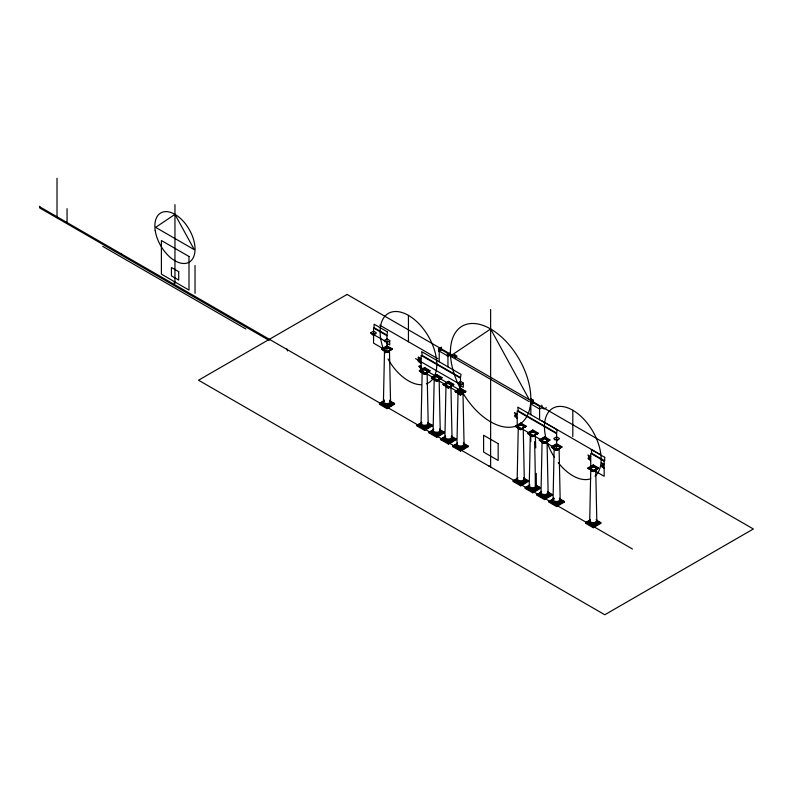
<?xml version="1.0" encoding="UTF-8"?>
<svg xmlns="http://www.w3.org/2000/svg" width="793" height="793" viewBox="0 0 793 793"><rect width="100%" height="100%" fill="white"/><g stroke="black" fill="none" stroke-linecap="round" stroke-linejoin="round"><path stroke-width="1.19" d="M389.75 340.802L389.74 344.856L386.736 343.409L386.122 341.416L384.982 341.813L384.228 340.534L386.984 338.938L389.75 340.534L388.996 341.813L387.827 341.446L387.242 343.409M383.435 401.516L384.506 350.793M421.083 423.244L422.154 372.522M433.127 430.202L434.197 379.48A2.478 1.427 0 0 0 437.221 380.878A2.478 1.427 0 0 0 438.916 378.866M444.913 437.002L445.983 386.28M456.956 443.961L458.027 393.239M517.185 478.734L518.265 428.012M529.228 485.683L530.309 434.97A2.478 1.427 0 0 0 532.787 436.398A2.478 1.427 0 0 0 535.265 434.97L535.761 447.916M541.014 492.493L542.095 441.77M553.068 499.441L554.138 448.729M589.705 520.595L590.775 469.882A2.478 1.427 0 0 0 593.253 471.31A2.478 1.427 0 0 0 595.731 469.882L596.812 520.595M596.296 523.737L595.801 522.072M460.783 391.573L460.634 393.417M457.293 443.812A4.262 2.458 0 0 0 457.64 447.242A4.262 2.458 0 0 0 463.598 447.113L463.34 446.36A3.906 2.26 0 0 1 457.948 446.39A3.906 2.26 0 0 1 457.383 443.337M384.218 400.108L384.209 400.614A3.906 2.26 0 0 0 384.228 403.835A3.906 2.26 0 0 0 389.75 403.835A3.906 2.26 0 0 0 389.75 400.643M451.475 440.204L451.009 438.479M463.518 447.163L463.538 447.133A4.262 2.458 0 0 0 463.518 443.683M547.586 495.694L547.339 494.812A3.906 2.26 0 0 0 547.527 491.739M559.63 502.643L559.442 501.85A3.906 2.26 0 0 1 553.851 501.771A3.906 2.26 0 0 1 553.851 498.579M451.98 354.996L490.629 328.976L529.268 399.613M370.797 332.782L373.562 331.187L376.318 332.782L375.565 334.061L374.455 333.645L373.81 335.657L372.809 335.072L372.641 333.625L371.55 334.061L371.302 332.763L370.797 333.05L386.984 342.13M381.74 348.87L386.994 345.837L392.238 348.861L386.984 352.479L381.74 348.87L386.984 352.479M381.74 349.445L386.994 346.412L392.238 349.445M382.523 349.445L386.994 346.868L391.455 349.445L386.994 352.35L382.523 349.445L386.994 352.023L392.238 348.861M382.523 349.772L386.994 347.195L391.455 349.772M421.648 355.74L422.193 355.433L460.505 377.557L461.05 374.385L421.648 351.646L422.193 355.433M418.347 360.24L421.113 358.644L418.347 357.048L418.347 361.37L420.855 363.105L420.359 361.658M418.347 360.498L418.853 360.21L419.101 361.519L420.359 361.439M439.213 361.786L439.213 348.454L441.473 347.165L441.473 349.772L439.213 351.071L447.946 356.116L450.206 354.808L452.466 356.116L454.726 354.808L456.986 356.116L456.153 357.365L455.479 356.979L455.004 358.436L454.726 354.808M420.359 367.645L420.855 369.776M419.378 370.599L424.632 367.565L429.885 370.599L424.632 374.207L419.378 370.599L424.632 373.632A2.726 1.576 0 0 0 427.298 372.353M419.378 371.174L424.632 368.14L429.885 371.174M420.171 371.174L424.632 368.596L429.102 371.501L424.632 368.923L420.171 371.501L424.632 373.751L429.102 371.174M422.005 372.115L422.867 371.62M421.965 372.353A2.726 1.576 0 0 0 424.632 373.592L429.885 370.599M379.47 403.449L383.227 401.268L383.227 402.101L379.47 404.271L379.47 403.449L386.984 407.79L394.517 403.439L394.517 404.271L386.984 408.613L379.47 404.271M380.59 402.973L383.792 401.129L380.59 403.439L386.994 406.67L393.387 402.973L386.994 406.67M431.422 377.557L436.685 374.524L441.929 377.547L436.675 381.165L431.422 377.557L436.675 380.581L441.929 377.547M431.422 378.132L436.685 375.099L441.929 378.132M432.215 378.132L436.675 375.555L441.146 378.459L436.675 375.882L432.215 378.459L436.675 380.709L441.146 378.132M443.218 384.357L448.471 381.324L453.715 384.357L448.461 387.965L443.218 384.357L448.461 387.965M443.218 384.942L448.471 381.909L453.715 384.932M444.001 384.932L448.461 382.355L452.932 384.932L448.461 387.846L444.001 384.932L448.461 387.519L453.715 384.357M444.001 385.259L448.461 382.682L452.932 385.259M455.261 391.316L460.515 388.283L465.759 391.306L460.505 394.924L455.261 391.316L460.505 394.924M455.261 391.891L460.515 388.857L465.759 391.891M456.044 391.891L460.505 389.313L464.976 391.891L460.515 394.795L456.044 391.891L460.515 394.468L465.759 391.306M456.044 392.218L460.505 389.641L464.976 392.218M460.386 392.446L460.237 391.593M462.269 392.327L460.386 393.417L460.505 378.172L421.113 355.433L421.113 370.599M427.457 422.461L432.155 425.177L432.155 426L424.632 430.351L417.108 426.01L417.108 425.177L421.817 422.461M418.238 424.711L421.43 422.857L418.238 425.177L424.632 428.398L431.035 425.177L424.632 428.874L39.7 206.785M417.108 426.01L421.817 423.293M417.108 425.177L424.632 429.519L432.155 425.177M439.5 429.409L444.199 432.126L444.199 432.958L436.675 437.3L429.152 432.958L429.152 432.135L432.919 429.955L432.919 430.787M430.282 431.66L436.675 435.357L443.079 432.126L436.675 435.823L430.282 432.126L433.474 429.816M430.282 432.126L433.474 430.282M429.152 432.958L431.977 431.333M429.152 432.135L436.675 436.477L444.199 432.126M451.286 436.219L455.985 438.935L455.985 439.758L448.461 444.11L440.938 439.768L440.938 438.935L445.646 436.219M442.068 438.47L445.269 436.616L442.068 438.935L448.461 442.157L454.865 438.47L448.461 442.157M440.938 439.768L445.646 437.052M440.938 438.935L448.461 443.277L455.985 438.935M452.981 445.894L456.748 443.713L456.748 444.546L452.981 446.717L452.981 445.894L460.505 450.236L468.039 445.884L468.039 446.717L460.505 451.058L452.981 446.717M457.313 444.04L454.111 445.884L457.313 443.574M530.854 414.689L530.854 401.357L533.114 400.069L533.114 403.538L530.854 398.76L533.114 400.069M533.114 402.675L530.854 403.984L539.587 409.019L541.847 407.721L544.107 409.019L546.367 407.721M454.111 445.418L460.515 449.116L466.908 445.894L460.515 449.581L442.068 438.935M515.49 426.089L520.743 423.056L525.987 426.089L520.733 429.697L515.49 426.089L520.733 429.122L525.987 426.089M515.49 426.664L520.743 423.631L525.987 426.664M516.273 426.664L520.743 424.086L525.204 426.664L520.743 429.568L516.273 426.664L520.743 429.241L525.204 426.664M516.273 426.991L520.743 424.414L525.204 426.991M527.533 433.037L532.787 430.004L538.041 433.037L532.787 436.646L527.533 433.037L532.787 436.071L538.041 433.037M527.533 433.622L532.787 430.589L538.041 433.612M528.316 433.622L532.787 431.035L537.248 433.622L532.787 436.527L528.316 433.622L532.787 436.2L537.248 433.622M528.316 433.949L532.787 431.362L537.248 433.949M539.319 439.847L544.573 436.814L549.827 439.847L544.573 443.456L539.319 439.847L544.573 442.881L549.827 439.847M539.319 440.422L544.573 437.389L549.827 440.422M540.102 440.422L544.573 437.845L549.034 440.749L544.573 438.172L540.102 440.749L544.573 443L549.034 440.422M551.363 446.796L556.617 443.763L561.87 446.796L556.617 450.404L551.363 446.796L556.617 449.829L561.87 446.796M551.363 447.381L556.617 444.348L561.87 447.371M552.146 447.381L556.617 444.794L561.087 447.708L556.617 445.121L552.146 447.708L556.617 449.958L561.087 447.381M523.568 477.951L528.267 480.657L528.267 481.49L520.733 485.831L513.22 481.49L513.22 480.667L517.542 478.348M517.542 478.813L514.34 480.667L520.743 483.889L527.137 480.667L520.743 484.354L460.991 450.018M513.22 481.49L516.035 479.864M513.22 480.667L520.733 485.009L528.267 480.657M525.263 487.616L529.02 485.445L529.02 486.278L525.263 488.448L525.263 487.616L532.777 491.957L540.311 487.616L540.311 488.438L532.777 492.79L525.263 488.448M529.585 485.772L526.383 487.616L529.585 485.296M532.787 490.837L539.181 487.15L532.787 491.313L526.383 487.15M537.049 494.426L540.806 492.255L540.806 493.077L537.049 495.248L537.049 494.426L544.573 498.767L552.097 494.416L552.097 495.248L544.573 499.59L537.049 495.248M541.371 492.572L538.169 494.426L541.371 492.106M588 467.949L593.253 464.916L598.507 467.949L593.253 471.557L588 467.949L593.253 470.983L598.507 467.949M588 468.534L593.253 465.501L598.507 468.524M588.793 468.534L593.253 465.947L597.724 468.534L593.253 471.439L588.793 468.534L593.253 471.111L597.724 468.534M588.793 468.861L593.253 466.284L597.724 468.861M538.169 493.95L544.573 497.647L550.966 494.426L544.573 498.113L521.001 484.662M559.184 500.948L559.382 501.771A3.906 2.26 0 0 0 559.382 498.579L564.14 501.374L564.14 502.197L556.617 506.549L549.093 502.207L549.093 501.374L553.801 498.658M550.213 500.908L553.415 499.055L550.213 501.374L556.617 504.606L563.02 501.374L556.617 505.072L550.213 501.374M549.093 502.207L553.801 499.491M549.093 501.374L556.617 505.716L564.14 501.374M596.455 520.208L600.777 522.528L600.777 523.36L593.253 527.702L585.73 523.36L585.73 522.528L590.438 519.811M586.86 522.062L590.051 520.208L586.86 522.528L593.253 525.759L599.657 522.528L593.253 526.225L586.86 522.528M585.73 523.36L587.613 522.27M585.73 522.528L593.253 526.869L600.777 522.528M420.607 368.755L419.854 365.514L421.113 366.237L419.854 366.961L420.359 367.337M460.009 391.504L459.256 389.71M384.199 400.643L383.981 401.238M460.931 391.484L461.011 390.245L461.764 390.057M439.213 348.454L447.946 353.5L447.946 366.822M530.854 401.357L539.587 406.403L539.587 419.735M448.214 354.848L529.258 401.645M379.708 325.15L437.924 358.763M541.56 420.627L599.776 454.23M418.347 357.316L420.24 360.121L420.855 362.679M463.271 383.247L462.765 382.96L462.517 384.258L461.348 383.891L460.763 385.854M415.591 358.644L460.505 384.575M516.461 417.148L516.967 418.308M589.982 459.593L590.488 460.753M603.414 467.345L603.909 468.504M460.505 388.986L461.764 389.71L461.764 394.071L420.984 370.529M418.605 366.237L460.505 390.434M420.855 369.488L420.984 370.668M420.171 371.501L424.632 374.088M432.215 378.459L436.675 381.036M540.102 440.749L544.573 443.327M552.146 447.708L556.617 450.285M390.186 401.129L394.517 403.439M463.33 443.178L468.039 445.884M535.612 484.9L540.311 487.616M547.398 491.71L552.097 494.416M390.186 401.595L393.387 403.439M427.833 423.333L431.035 425.177M440.948 430.896L443.079 432.126M451.663 437.092L454.865 438.935M463.707 444.04L466.908 445.894M523.935 478.813L527.137 480.667M535.989 485.772L539.181 487.616M548.835 493.187L550.966 494.426M559.818 499.531L563.02 501.374M596.455 520.684L599.657 522.528M390.751 402.101L394.517 404.271M427.457 423.284L432.155 426M441.384 431.333L444.199 432.958M451.286 437.052L455.985 439.758M464.272 444.546L468.039 446.717M525.442 479.864L528.267 481.49M538.427 487.358L540.311 488.438M547.398 492.532L552.097 495.248M562.257 501.117L564.14 502.197M597.02 521.179L600.777 523.36M388.867 404.529L390.751 405.61L390.751 406.442L388.867 405.352M426.515 426.257L428.398 427.348L428.398 428.17L426.515 427.09M438.559 433.216L440.442 434.296L440.442 435.129L438.559 434.039M449.532 439.55L452.228 441.106L452.228 441.939L450.345 440.849M462.388 446.974L464.272 448.065L464.272 448.888L462.388 447.807M522.617 481.748L524.5 482.838L524.5 483.661L522.617 482.58M534.66 488.706L536.544 489.787L536.544 490.619L534.66 489.529M545.515 494.961L548.33 496.596L548.33 497.419L546.456 496.339M558.5 502.465L560.373 503.545L560.373 504.378L558.5 503.287M595.137 523.618L597.02 524.698L597.02 525.531L595.137 524.441M425.623 429.598L429.905 432.076M437.409 436.408L441.701 438.876M545.653 498.896L549.936 501.374M557.439 505.706L586.374 522.409M593.878 526.74L632.467 549.014M269.144 340.415L39.7 207.944L39.7 206.21M102.684 246.336L245.87 329.006M547.081 493.94L547.348 494.802A3.906 2.26 0 0 1 542.015 494.931A3.906 2.26 0 0 1 541.441 491.868M463.023 445.408L463.29 446.271A3.906 2.26 0 0 0 463.459 443.208M590.488 460.604L587.98 454.984L590.735 456.58L587.98 458.166L588.733 459.444L589.982 459.375M603.414 467.127L602.155 467.196L601.401 465.917L604.167 464.331L601.401 462.735L603.909 468.356M516.967 418.159L514.459 412.538L517.214 414.134L514.459 415.72L515.212 416.999L516.461 416.93M559.095 448.729L560.165 499.441M547.051 441.77L548.122 492.493M523.221 428.012L524.292 478.734M462.993 393.239L464.064 443.961M450.939 386.28L452.02 437.002M439.153 379.48L440.234 430.202M427.11 372.522L428.19 423.244M389.472 350.793L390.543 401.516M536.266 473.371L536.336 485.683M593.253 464.916L593.253 465.501M593.253 470.983L593.253 471.557M593.253 526.869L593.253 527.702M589.496 520.357L589.496 521.189M572.804 410.259L572.804 436.626M556.617 449.829L556.617 450.404M556.617 505.716L556.617 506.549M552.86 499.203L552.86 500.036M544.573 436.814L544.573 437.389M544.573 442.881L544.573 443.456M544.573 498.767L544.573 499.59M541.847 405.104L541.847 407.721M532.787 430.004L532.787 430.589M532.787 436.071L532.787 436.646M532.777 491.957L532.777 492.79M530.775 435.436L530.775 441.552M520.743 423.056L520.743 423.631M520.733 429.122L520.733 429.697M520.733 485.009L520.733 485.831M516.977 478.496L516.977 479.319M490.629 309.498L490.629 467.127M489.122 465.679L489.122 466.254M460.505 450.236L460.505 451.058M450.206 352.191L450.206 354.808M448.471 381.324L448.471 381.909M448.461 443.277L448.461 444.11M447.411 353.807L447.411 356.424M444.704 436.765L444.704 437.587M438.678 348.771L438.678 351.388M436.685 374.524L436.685 375.099M436.675 380.581L436.675 381.165M436.675 436.477L436.675 437.3M424.632 367.565L424.632 368.14M424.632 373.632L424.632 374.207M424.632 429.519L424.632 430.351M420.875 423.006L420.875 423.829M408.445 315.366L408.445 341.733M386.984 407.79L386.984 408.613M287.373 349.782L287.373 350.942M286.868 348.91L286.868 349.485M195.028 265.457L195.028 293.281M174.956 204.614L174.956 283.428M174.202 282.407L174.202 282.992M121.507 253.433L121.507 254.018M67.048 208.668L67.048 222.575M57.017 178.247L57.017 217.649M56.769 216.925L56.769 217.51M535.741 484.939A3.906 2.26 0 0 1 535.543 488.012A3.906 2.26 0 0 1 530.23 488.121A3.906 2.26 0 0 1 529.655 485.068M535.572 485.286A4.262 2.458 0 0 1 536.009 488.756A4.262 2.458 0 0 1 529.992 489.003A4.262 2.458 0 0 1 529.565 485.534M535.632 484.454A3.559 2.052 0 0 1 535.235 487.17A3.559 2.052 0 0 1 530.517 487.269A3.559 2.052 0 0 1 529.793 484.573M534.541 441.721A1414.484 816.651 60 0 1 535.295 487.14M590.745 478.714A40.096 23.156 60 0 1 558.203 462.646M554.337 457.194A40.096 23.156 60 0 1 551.046 409.446A40.096 23.156 60 0 1 590.696 427.923A40.096 23.156 60 0 1 595.037 476.157M385.001 352.994A40.096 23.156 60 0 1 391.821 311.986A40.096 23.156 60 0 1 430.916 341.119A40.096 23.156 60 0 1 426.386 383.822M421.252 384.714A40.096 23.156 60 0 1 388.005 358.991M515.133 426.337A56.848 32.82 60 0 1 450.91 359.695A56.848 32.82 60 0 1 504.15 339.483A56.848 32.82 60 0 1 517.383 425.484M535.344 435.01A2.726 1.576 0 0 1 532.014 435.962A2.726 1.576 0 0 1 530.12 434.118M523.697 477.981A3.906 2.26 0 0 1 523.499 481.054A3.906 2.26 0 0 1 518.186 481.163A3.906 2.26 0 0 1 517.611 478.11M523.757 478.457A4.262 2.458 0 0 1 523.826 481.896A4.262 2.458 0 0 1 517.869 482.015A4.262 2.458 0 0 1 517.522 478.585M523.727 477.624A3.559 2.052 0 0 1 523.063 480.28A3.559 2.052 0 0 1 518.414 480.28A3.559 2.052 0 0 1 517.75 477.624M523.192 427.804A2.478 1.427 0 0 1 520.743 429.439A2.478 1.427 0 0 1 518.285 427.804M523.4 427.833A2.726 1.576 0 0 1 520.069 429.023A2.726 1.576 0 0 1 518.126 427.06M547.586 492.215A4.262 2.458 0 0 1 547.656 495.655A4.262 2.458 0 0 1 541.708 495.774A4.262 2.458 0 0 1 541.351 492.344M547.527 491.353A3.559 2.052 0 0 1 546.932 494.029A3.559 2.052 0 0 1 542.253 494.049A3.559 2.052 0 0 1 541.579 491.382M546.892 441.265A2.478 1.427 0 0 1 544.573 443.198A2.478 1.427 0 0 1 542.243 441.265M547.299 441.265A2.726 1.576 0 0 1 545.148 442.801M543.621 442.732A2.726 1.576 0 0 1 541.847 441.265M559.412 499.045A4.262 2.458 0 0 1 559.699 502.603A4.262 2.458 0 0 1 553.534 502.603A4.262 2.458 0 0 1 553.821 499.045M559.462 498.212A3.559 2.052 0 0 1 558.946 500.998A3.559 2.052 0 0 1 554.099 500.898A3.559 2.052 0 0 1 553.93 498.103M559.035 448.422A2.478 1.427 0 0 1 556.617 450.156A2.478 1.427 0 0 1 554.188 448.422M559.313 448.441A2.726 1.576 0 0 1 556.23 449.77A2.726 1.576 0 0 1 553.92 447.986M451.594 436.378A3.906 2.26 0 0 1 451.088 439.401A3.906 2.26 0 0 1 445.835 439.401A3.906 2.26 0 0 1 445.339 436.378M451.683 436.854A4.262 2.458 0 0 1 451.405 440.244A4.262 2.458 0 0 1 445.527 440.244A4.262 2.458 0 0 1 445.24 436.854M451.584 436.021A3.559 2.052 0 0 1 448.57 439.054A3.559 2.052 0 0 1 445.25 436.13M450.84 385.864A2.478 1.427 0 0 1 448.382 387.718A2.478 1.427 0 0 1 446.142 385.785M451.187 385.775A2.726 1.576 0 0 1 449.234 387.281M447.698 387.281A2.726 1.576 0 0 1 445.735 385.775M463.459 442.821A3.559 2.052 0 0 1 462.864 445.488A3.559 2.052 0 0 1 458.195 445.517A3.559 2.052 0 0 1 457.521 442.851M462.934 392.931A2.478 1.427 0 0 1 460.505 394.666A2.478 1.427 0 0 1 458.086 392.931M463.211 392.951A2.726 1.576 0 0 1 460.505 394.299A2.726 1.576 0 0 1 457.809 392.951M439.808 429.578A3.906 2.26 0 0 1 439.302 432.601A3.906 2.26 0 0 1 434.049 432.601A3.906 2.26 0 0 1 433.553 429.578M439.689 429.925A4.262 2.458 0 0 1 439.758 433.355A4.262 2.458 0 0 1 433.811 433.484A4.262 2.458 0 0 1 433.454 430.054M439.669 429.092A3.559 2.052 0 0 1 439.005 431.749A3.559 2.052 0 0 1 434.346 431.749A3.559 2.052 0 0 1 433.682 429.092M439.342 378.638A2.726 1.576 0 0 1 436.675 380.541A2.726 1.576 0 0 1 434.009 378.638M427.764 422.619A3.906 2.26 0 0 1 427.258 425.643A3.906 2.26 0 0 1 422.005 425.643A3.906 2.26 0 0 1 421.509 422.619M427.853 423.095A4.262 2.458 0 0 1 427.576 426.485A4.262 2.458 0 0 1 421.688 426.485A4.262 2.458 0 0 1 421.41 423.095M427.843 422.362A3.559 2.052 0 0 1 424.523 425.296A3.559 2.052 0 0 1 421.509 422.263M427.09 372.314A2.478 1.427 0 0 1 424.632 373.959A2.478 1.427 0 0 1 422.183 372.314M389.779 401.109A4.262 2.458 0 0 1 390.077 404.668A4.262 2.458 0 0 1 383.901 404.668A4.262 2.458 0 0 1 384.199 401.109M389.74 400.207A3.559 2.052 0 0 1 389.413 403.013A3.559 2.052 0 0 1 384.555 403.013A3.559 2.052 0 0 1 384.238 400.207M389.165 350.109A2.478 1.427 0 0 1 386.994 352.221A2.478 1.427 0 0 1 384.813 350.109M389.69 350.06A2.726 1.576 0 0 1 386.994 351.854A2.726 1.576 0 0 1 384.288 350.06M596.386 519.98A3.906 2.26 0 0 1 595.811 523.033A3.906 2.26 0 0 1 590.498 522.924A3.906 2.26 0 0 1 590.299 519.851M596.475 520.446A4.262 2.458 0 0 1 596.049 523.915A4.262 2.458 0 0 1 590.032 523.667A4.262 2.458 0 0 1 590.468 520.198M596.247 519.484A3.559 2.052 0 0 1 595.513 522.181A3.559 2.052 0 0 1 590.805 522.081A3.559 2.052 0 0 1 590.408 519.365M595.959 469.149A2.726 1.576 0 0 1 593.838 470.903A2.726 1.576 0 0 1 590.636 469.813M556.864 440.868C555.843 442.236 556.607 437.914 554.604 439.748L553.851 438.47L556.617 436.874L559.372 438.47L558.619 439.748L557.479 439.352L556.874 440.799M174.956 214.348L155.636 227.363L194.275 249.666L174.956 214.348M347.096 294.441L198.537 380.204L604.801 614.753L753.35 528.99L347.096 294.441M460.505 381.393L457.749 383.247L458.245 382.96L458.503 384.258L459.613 383.842L460.257 385.854L463.271 387.301L463.271 382.979L460.505 381.393M387.529 331.94L374.098 324.188L374.098 327.668L386.984 335.112L387.529 331.94M557.152 429.875L517.76 407.126L518.295 410.913L556.617 433.037L557.152 429.875M604.702 457.323L591.281 449.572L591.816 453.368L604.702 460.802L604.702 457.323M386.984 335.726L373.562 327.975L373.562 343.151L386.984 350.902L386.984 335.726M556.617 433.662L517.214 410.913L517.214 426.089L556.617 448.828L556.617 433.662M604.167 461.12L590.735 453.368L590.735 468.534L604.167 476.286L604.167 461.12M189.002 256.476L161.405 240.547L161.405 274.15L189.002 290.089L189.002 256.476M498.153 443.654L483.601 435.258L483.601 452.06L498.153 460.465L498.153 443.654M178.712 271.692L171.437 267.489L171.437 275.895L178.712 280.098L178.712 271.692M155.22 230.555A28.429 16.415 60 0 0 188.119 262.701A28.429 16.415 60 0 0 181.528 219.423A28.429 16.415 60 0 0 155.22 230.555M531.122 435.367A2.974 1.715 0 0 0 535.751 434.068A2.974 1.715 0 0 0 531.488 432.403A2.974 1.715 0 0 0 531.122 435.367M519.068 428.418A2.974 1.715 0 0 0 523.707 427.11A2.974 1.715 0 0 0 519.445 425.444A2.974 1.715 0 0 0 519.068 428.418M543.086 442.236A2.974 1.715 0 0 0 547.547 440.749A2.974 1.715 0 0 0 543.086 439.263A2.974 1.715 0 0 0 543.086 442.236M555.13 449.195A2.974 1.715 0 0 0 559.59 447.708A2.974 1.715 0 0 0 555.13 446.221A2.974 1.715 0 0 0 555.13 449.195M446.974 386.746A2.974 1.715 0 0 0 451.435 385.259A2.974 1.715 0 0 0 446.974 383.772A2.974 1.715 0 0 0 446.974 386.746M459.018 393.705A2.974 1.715 0 0 0 463.489 392.218A2.974 1.715 0 0 0 459.018 390.731A2.974 1.715 0 0 0 459.018 393.705M435.01 379.877A2.974 1.715 0 0 0 439.649 378.578A2.974 1.715 0 0 0 435.377 376.913A2.974 1.715 0 0 0 435.01 379.877M422.966 372.928A2.974 1.715 0 0 0 427.596 371.63A2.974 1.715 0 0 0 423.333 369.964A2.974 1.715 0 0 0 422.966 372.928M385.319 351.19A2.974 1.715 0 0 0 389.958 349.891A2.974 1.715 0 0 0 385.685 348.226A2.974 1.715 0 0 0 385.319 351.19M591.766 470.348A2.974 1.715 0 0 0 596.227 468.861A2.974 1.715 0 0 0 591.766 467.374A2.974 1.715 0 0 0 591.766 470.348"/></g></svg>
